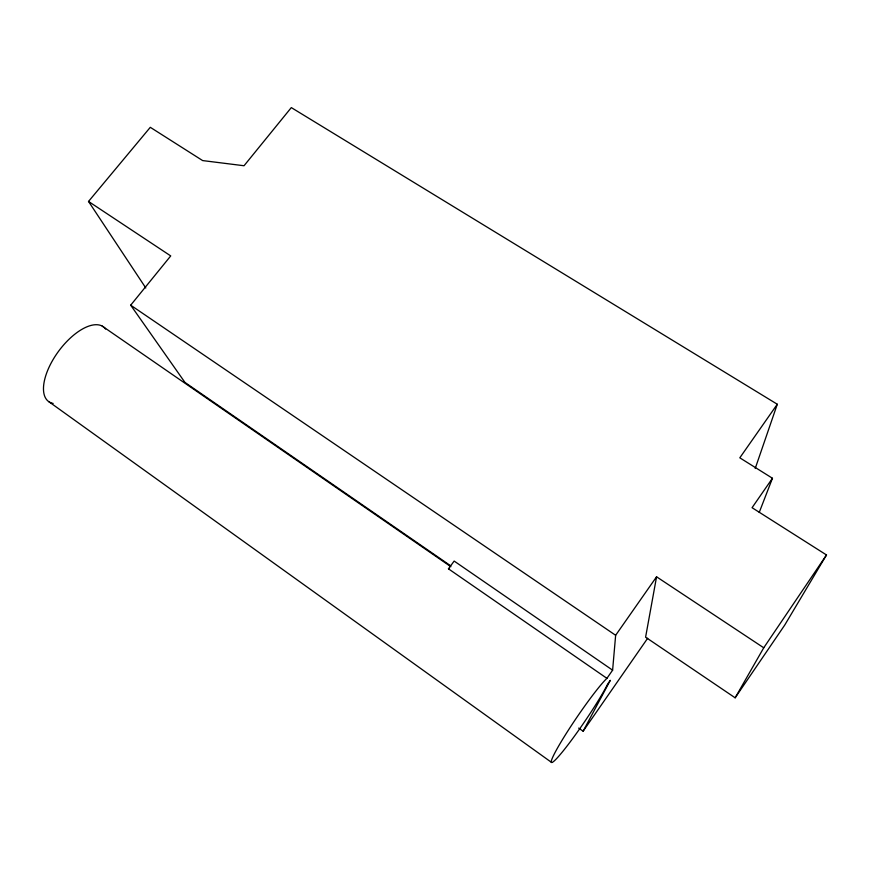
<?xml version="1.0" encoding="UTF-8"?>
<svg xmlns="http://www.w3.org/2000/svg" width="870" height="870" viewBox="0 0 870 870"><rect width="100%" height="100%" fill="white"/><g stroke="black" fill="none" stroke-linecap="round" stroke-linejoin="round"><path stroke-width="1.3" d="M578.68 728.081L583.117 731.202L610.305 680.318L607.564 684.244A51.928 4.426 -55.7 0 1 562.933 751.256A51.928 4.426 -55.7 0 1 561.781 740.718A51.928 4.426 -55.7 0 1 606.923 678.339L612.611 670.172L615.645 635.285L656.567 576.799L763.74 647.791L735.15 697.805L645.594 637.199L656.567 576.799M755.214 468.495L777.291 404.245L291.309 107.597L244.035 165.746L202.645 160.58L150.292 127.314L88.522 201.448L145.801 287.981M759.238 512.419L772.462 478.261L739.815 457.816L777.291 404.245M772.462 478.261L752.071 507.699L826.5 554.962L784.696 625.128L735.15 697.805M763.74 647.791L826.5 554.962M583.117 731.202L647.661 638.275M606.923 678.339L448.463 568.828L454.151 561.063L612.611 670.172M450.595 565.739L184.929 382.398L130.685 305.185L170.727 255.921L88.522 201.448M130.685 305.185L615.645 635.285M102.247 326.119L450.877 566.707M48.883 401.712L551.547 762.403M448.463 568.828A50.188 10.233 -55.2 0 1 449.453 568.382M53.146 403.419A46.306 21.674 -53.7 0 1 57.431 352.85A46.306 21.674 -53.7 0 1 105.607 329.056"/></g></svg>
